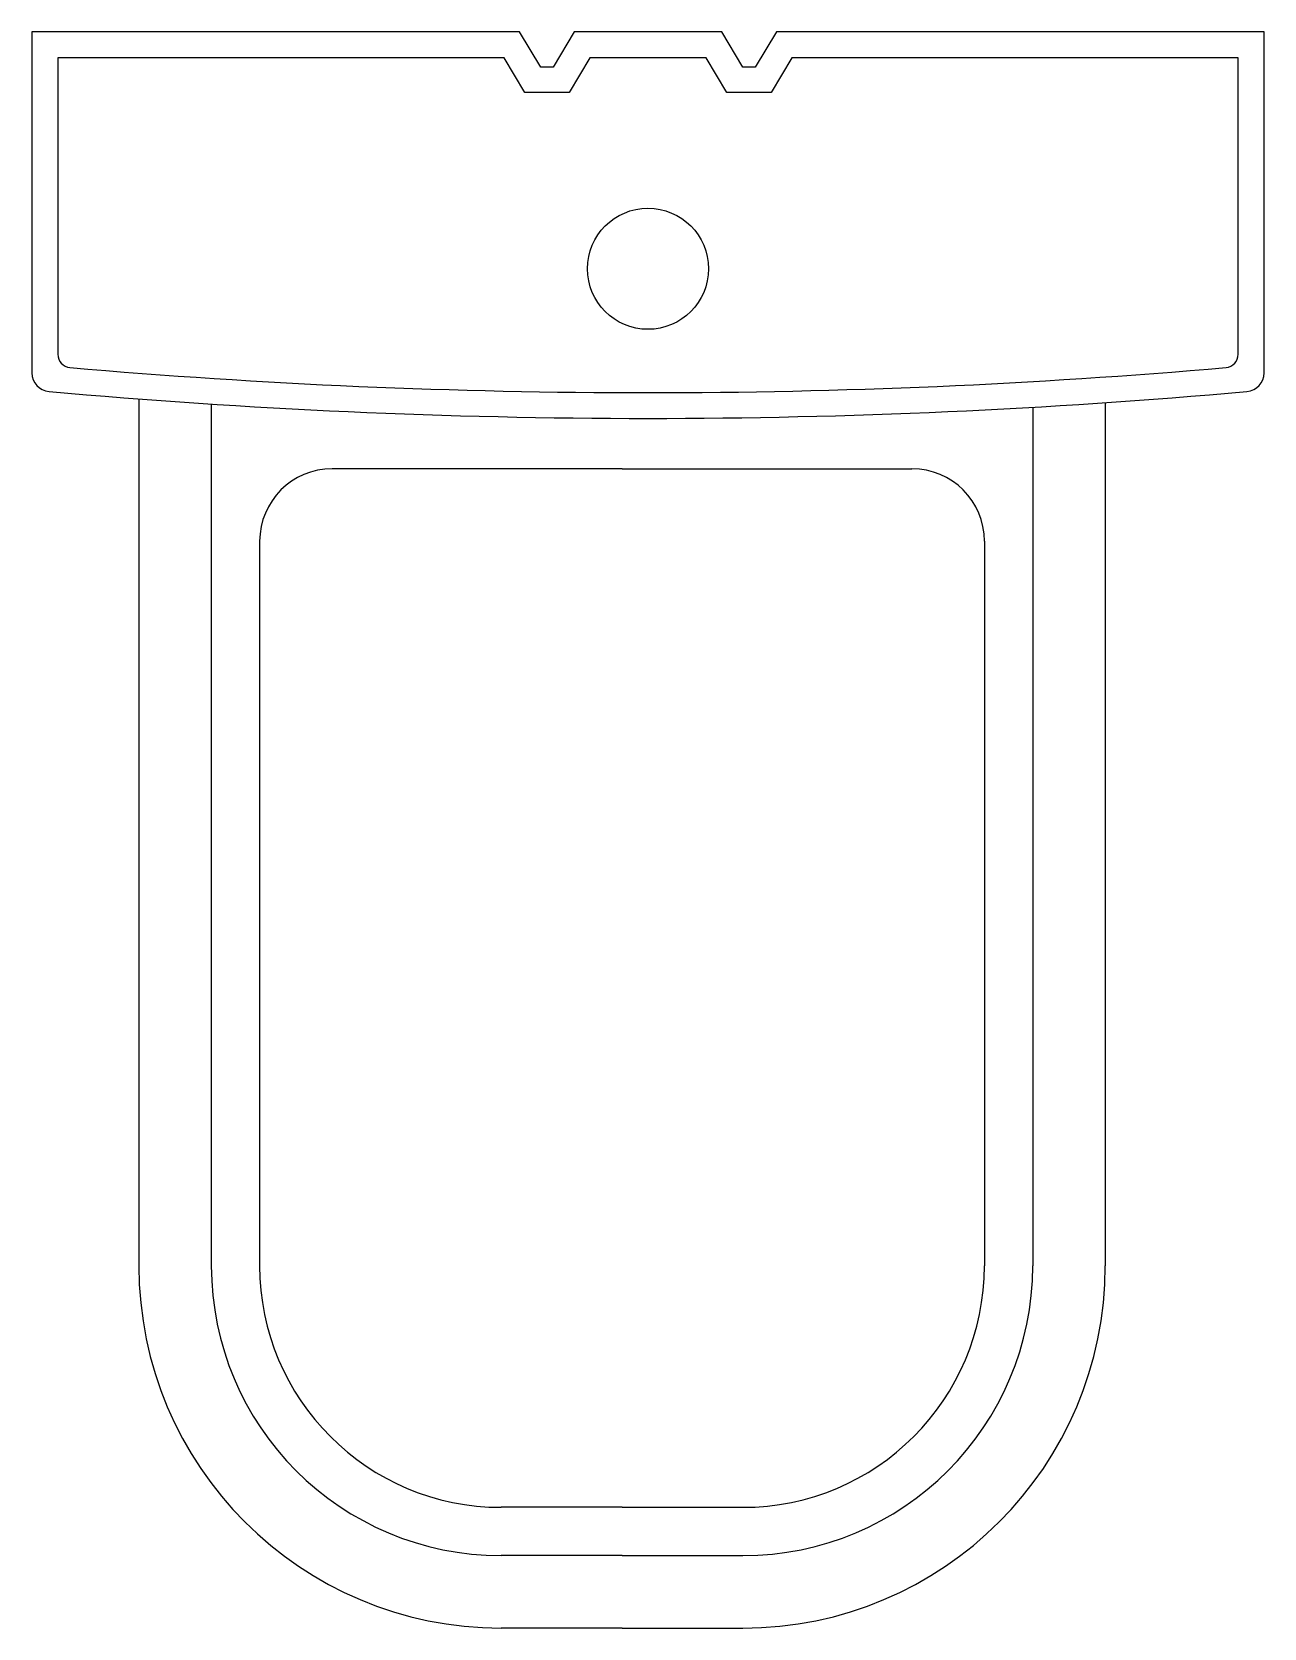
# Model space of a CAD drawing. Extents: x -5.175 to -4.665, y -88.97 to -88.309.
import ezdxf

# ---------------------------------------------------------------- set-up
doc = ezdxf.new("R2010")
doc.units = 0
doc.header["$MEASUREMENT"] = 0
doc.layers.add('TEXTURA3', color=151, linetype='CONTINUOUS')

msp = doc.modelspace()

# ---------------------------------------------------------------- linework, layer by layer
at = {"layer": 'TEXTURA3'}
for p, q in [((-4.97326, -88.30894), (-5.17514, -88.30894)), ((-5.17514, -88.30894), (-5.17514, -88.45009)), ((-4.96451, -88.32356), (-4.97326, -88.30894)), ((-4.95066, -88.30894), (-4.95941, -88.32356)), ((-4.88961, -88.30894), (-4.95066, -88.30894)), ((-4.88086, -88.32356), (-4.88961, -88.30894)), ((-4.86701, -88.30894), (-4.87576, -88.32356)), ((-4.66514, -88.30894), (-4.86701, -88.30894)), ((-4.66514, -88.45009), (-4.66514, -88.30894)), ((-4.97967, -88.31964), (-5.16444, -88.31964)), ((-5.16444, -88.31964), (-5.16444, -88.44241)), ((-4.9711, -88.33397), (-4.97967, -88.31964)), ((-4.94424, -88.31964), (-4.95282, -88.33397)), ((-4.89603, -88.31964), (-4.94424, -88.31964)), ((-4.88745, -88.33397), (-4.89603, -88.31964)), ((-4.8606, -88.31964), (-4.86917, -88.33397)), ((-4.67584, -88.31964), (-4.8606, -88.31964)), ((-4.67584, -88.44241), (-4.67584, -88.31964)), ((-4.95941, -88.32356), (-4.96451, -88.32356)), ((-4.87576, -88.32356), (-4.88086, -88.32356)), ((-4.95282, -88.33397), (-4.9711, -88.33397)), ((-4.86917, -88.33397), (-4.88745, -88.33397)), ((-5.13088, -88.46091), (-5.13088, -88.8198)), ((-5.10088, -88.46303), (-5.10088, -88.8198)), ((-4.76088, -88.46435), (-4.76088, -88.8198)), ((-4.73088, -88.46246), (-4.73088, -88.8198)), ((-4.93088, -88.4898), (-5.05088, -88.4898)), ((-4.93088, -88.4898), (-4.81088, -88.4898)), ((-5.08088, -88.5198), (-5.08088, -88.8198)), ((-4.78088, -88.5198), (-4.78088, -88.8198)), ((-4.93088, -88.9198), (-4.98088, -88.9198)), ((-4.93088, -88.9198), (-4.88088, -88.9198)), ((-4.93088, -88.9398), (-4.98088, -88.9398)), ((-4.93088, -88.9398), (-4.88088, -88.9398)), ((-4.93088, -88.9698), (-4.98088, -88.9698)), ((-4.93088, -88.9698), (-4.88088, -88.9698))]:
    msp.add_line(p, q, dxfattribs=at)
msp.add_circle((-4.92014, -88.40701), 0.02506, dxfattribs=at)
for centre, radius, start, end in [((-5.15893, -88.44241), 0.00551, 180, 265.04017), ((-4.91953, -85.68384), 2.77445, 265.04019, 269.98759), ((-4.92074, -85.68384), 2.77445, 270.01241, 274.95981), ((-4.68134, -88.44241), 0.00551, 274.95983, 360), ((-5.16737, -88.45009), 0.00777, 180, 264.88044), ((-4.67291, -88.45009), 0.00777, 275.11956, 0), ((-4.91953, -85.68384), 2.7851, 264.88045, 269.98759), ((-4.92074, -85.68384), 2.7851, 270.01241, 275.11955), ((-5.05088, -88.5198), 0.03, 90, 180), ((-4.81088, -88.5198), 0.03, 0, 90), ((-4.98088, -88.8198), 0.15, 180, 270), ((-4.98088, -88.8198), 0.12, 180, 270), ((-4.98088, -88.8198), 0.1, 180, 270), ((-4.88088, -88.8198), 0.12, 270, 360), ((-4.88088, -88.8198), 0.1, 270, 360), ((-4.88088, -88.8198), 0.15, 270, 360)]:
    msp.add_arc(centre, radius, start, end, dxfattribs=at)

doc.saveas('drawing.dxf')
